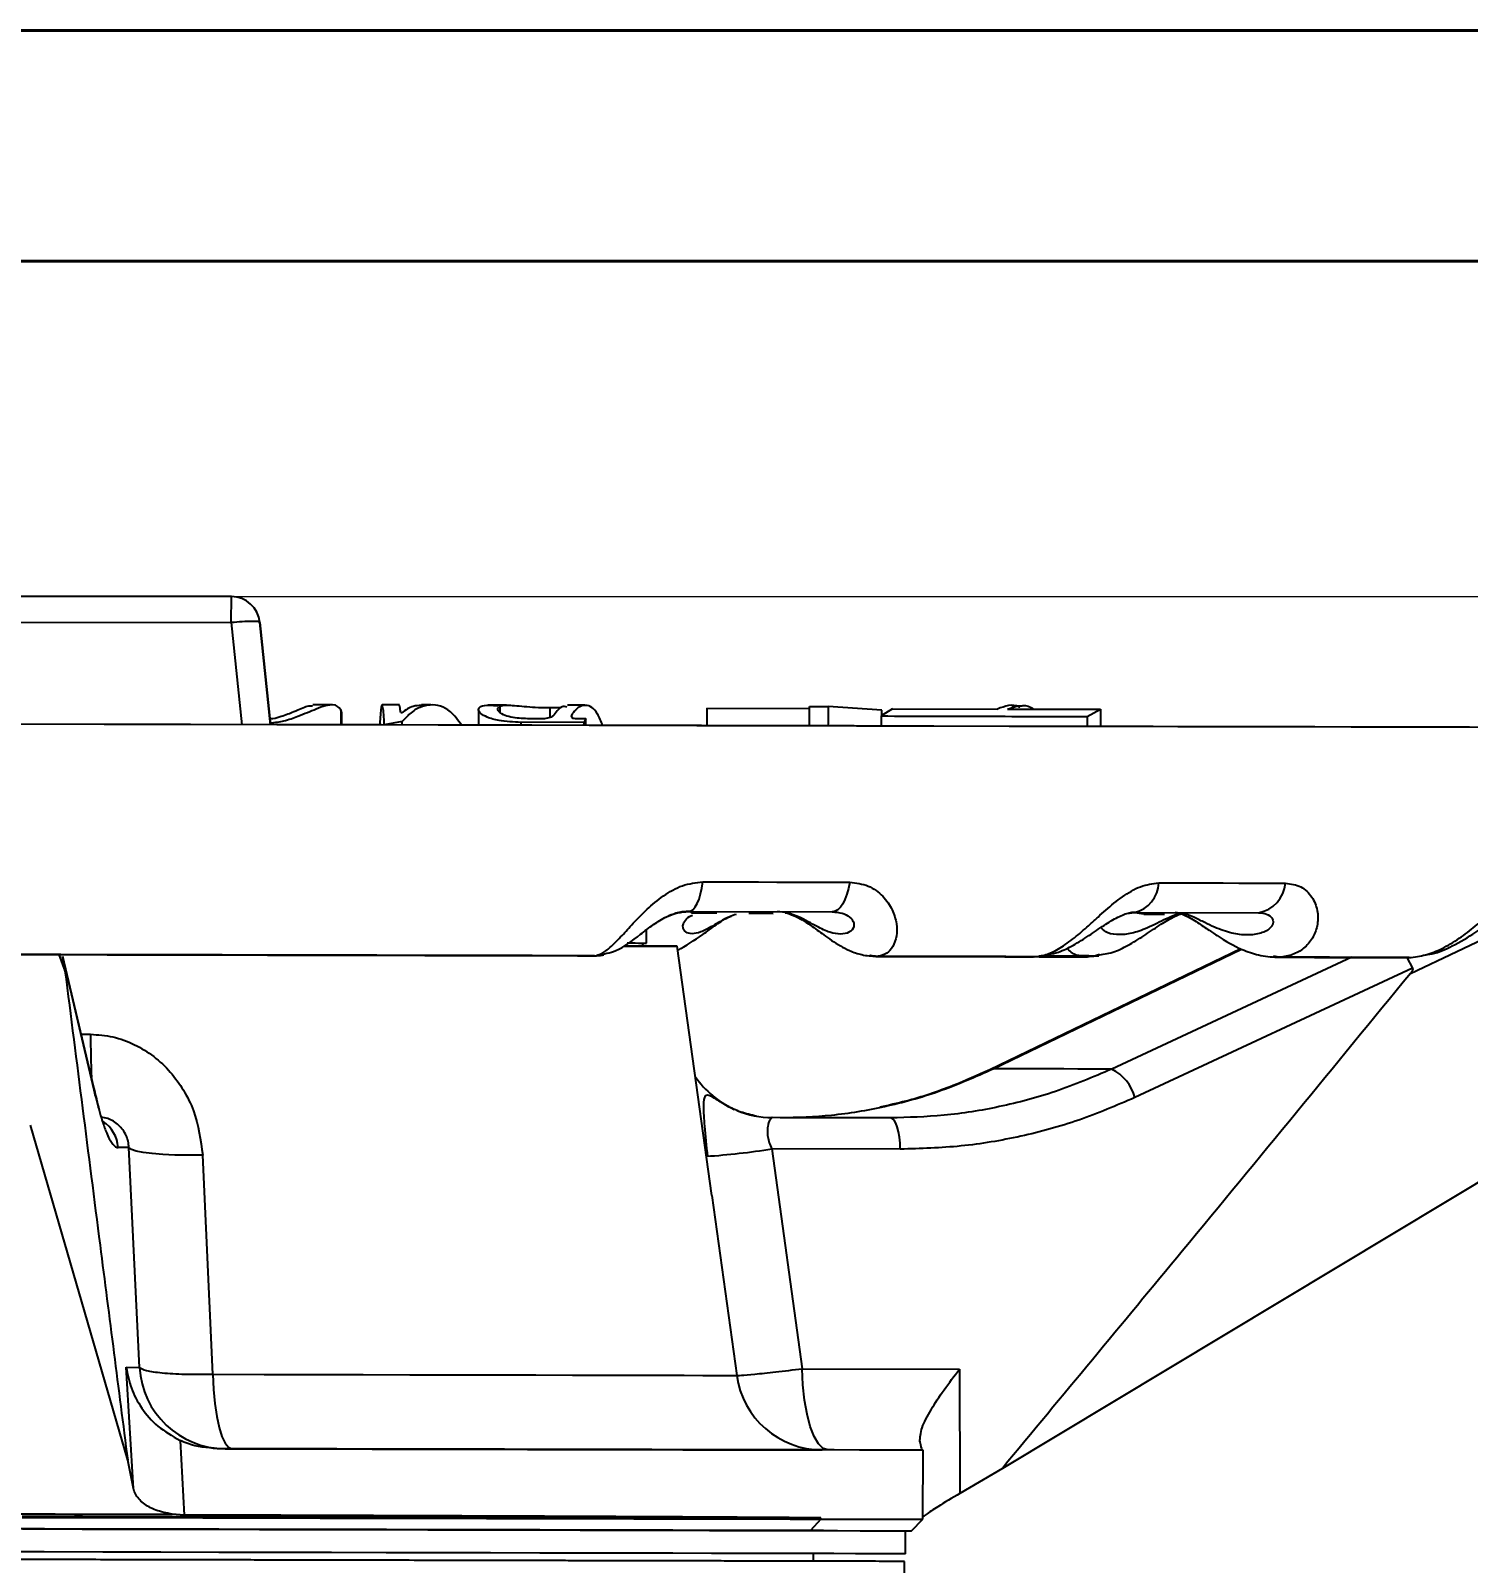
# Model space of a CAD drawing. Header units: millimetres. Extents: x 2344 to 4024, y 1094 to 2282.
# Drawn here: x 2893 to 3017.8, y 2148.7 to 2281.7 of the extents above; entities that cross this region are included whole.
import ezdxf

# ---------------------------------------------------------------- set-up
doc = ezdxf.new("R2010")
doc.units = ezdxf.units.MM
doc.layers.add('AM_5', color=3, linetype='Continuous', lineweight=25)
doc.layers.add('粗实线', color=7, linetype='Continuous', lineweight=40)
doc.styles.add('SLDTEXTSTYLE1', font='txt.shx', dxfattribs={"width": 0.7, "bigfont": 'gbcbig.shx'})
doc.dimstyles.new('SLDDIMSTYLE12$0', dxfattribs={"dimtxt": 12, "dimasz": 10, "dimexe": 0, "dimexo": 0.0625, "dimgap": 0.875, "dimtad": 1, "dimdec": 1, "dimlfac": 1.8, "dimrnd": 1e-09, "dimzin": 12, "dimdsep": 46, "dimtxsty": 'SLDTEXTSTYLE1', "dimcen": 0.09, "dimdle": 8.16, "dimclrd": 3, "dimclre": 3, "dimadec": 0, "dimazin": 3, "dimtfac": 1, "dimtdec": 1, "dimtofl": 0, "dimtmove": 0, "dimatfit": 3, "dimfxl": 0, "dimfrac": 2, "dimtolj": 1, "dimlwd": 5, "dimlwe": 5, "dimarcsym": 0})

# ---------------------------------------------------------------- blocks, each defined once
blk = doc.blocks.new('*D60')
at = {"layer": 'AM_5', "color": 3, "lineweight": 5, "transparency": 16777216}
blk.add_line((2910.46, 2232.61), (3090.29, 2232.61), dxfattribs=at)
at = {"layer": 'AM_5', "color": 3, "linetype": 'Continuous', "lineweight": 5, "transparency": 16777216}
for p, q in [((3090.29, 2222.61), (3090.29, 1943.87)), ((2957.46, 1933.87), (3090.29, 1933.87))]:
    blk.add_line(p, q, dxfattribs=at)
at = {"layer": 'AM_5', "color": 3, "transparency": 16777216}
for points in [[(3088.63, 2222.61), (3091.96, 2222.61), (3090.29, 2232.61)], [(3088.63, 1943.87), (3091.96, 1943.87), (3090.29, 1933.87)]]:
    blk.add_solid(points, dxfattribs=at)
at = {"layer": 'Defpoints', "color": 0, "transparency": 16777216}
for p in [(2910.4, 2232.61), (2957.4, 1933.87), (3090.29, 1933.87)]:
    blk.add_point(p, dxfattribs=at)
at = {"layer": 'AM_5', "color": 0, "transparency": 16777216, "insert": (3083.42, 2083.24), "char_height": 12, "attachment_point": 5, "rotation": 90, "style": 'SLDTEXTSTYLE1'}
blk.add_mtext('\\A1;300', dxfattribs=at)

msp = doc.modelspace()

# ---------------------------------------------------------------- linework, layer by layer
at = {"color": 7, "linetype": 'Continuous', "lineweight": 25}
for p, q in [((2910.4, 2232.61), (2877.425, 2232.681)), ((2877.425, 2232.681), (2910.4, 2232.611)), ((2910.395, 2230.349), (2910.4, 2232.61)), ((2910.4, 2232.611), (2910.4, 2232.61)), ((2877.42, 2230.42), (2910.395, 2230.349)), ((2910.395, 2230.349), (2911.298, 2221.488)), ((2913.786, 2221.483), (2912.882, 2230.364)), ((2912.882, 2230.364), (2913.787, 2221.483)), ((2912.882, 2230.364), (2912.882, 2230.364)), ((2919.192, 2223.218), (2917.473, 2223.222)), ((2919.904, 2222.788), (2919.902, 2221.472)), ((2924.998, 2223.206), (2923.498, 2223.209)), ((2925.196, 2222.531), (2925.099, 2222.531)), ((2927.73, 2223.2), (2926.913, 2223.201)), ((2931.845, 2222.788), (2931.842, 2221.444)), ((2934.284, 2223.186), (2932.693, 2223.189)), ((2933.715, 2223.095), (2933.714, 2222.544)), ((2938.043, 2222.972), (2938.042, 2222.103)), ((2938.043, 2222.972), (2939.031, 2222.969)), ((2941.092, 2223.171), (2939.568, 2223.174)), ((2939.948, 2222.162), (2939.949, 2222.358)), ((2951.682, 2222.918), (2951.679, 2221.404)), ((2951.682, 2222.918), (2960.592, 2222.903)), ((2960.589, 2221.383), (2960.593, 2223.066)), ((2960.593, 2223.066), (2962.204, 2223.063)), ((2962.204, 2223.063), (2962.2, 2221.38)), ((2966.883, 2222.737), (2962.204, 2223.063)), ((2967.782, 2222.871), (2966.82, 2222.247)), ((2966.882, 2222.287), (2966.883, 2222.737)), ((2967.782, 2222.871), (2976.911, 2222.848)), ((2977.794, 2222.845), (2985.867, 2222.825)), ((2979.041, 2223.09), (2978.143, 2223.092)), ((2984.693, 2222.194), (2985.867, 2222.825)), ((2985.867, 2222.825), (2985.864, 2221.329)), ((2923.444, 2221.464), (2919.524, 2221.472)), ((2919.987, 2221.471), (2919.988, 2222.011)), ((2925.241, 2221.764), (2923.678, 2221.487)), ((2923.678, 2221.462), (2923.678, 2221.487)), ((2925.24, 2221.458), (2925.241, 2221.764)), ((2931.877, 2221.446), (2928.35, 2221.454)), ((2935.561, 2221.436), (2935.562, 2221.691)), ((2941.014, 2221.716), (2935.562, 2221.691)), ((2937.349, 2221.999), (2936.295, 2222.002)), ((2940.599, 2222.017), (2941.174, 2222.024)), ((2941.013, 2221.425), (2941.014, 2221.716)), ((2941.174, 2222.024), (2941.014, 2221.716)), ((2941.173, 2221.424), (2941.174, 2222.024)), ((2966.82, 2222.247), (2966.818, 2221.37)), ((2984.693, 2222.194), (2984.691, 2221.332)), ((2950.102, 2205.27), (2949.891, 2205.27)), ((2950.233, 2205.27), (2949.895, 2205.27)), ((2950.102, 2205.27), (2962.563, 2205.243)), ((2950.4, 2205.122), (2950.194, 2205.299)), ((2952.545, 2205.118), (2950.4, 2205.122)), ((2955.31, 2205.113), (2957.424, 2205.108)), ((2988.145, 2205.095), (2988.808, 2205.187)), ((2989.604, 2205.04), (2988.636, 2205.189)), ((2988.808, 2205.187), (2999.573, 2205.164)), ((2989.604, 2205.04), (2991.409, 2205.036)), ((2946.44, 2202.533), (2946.442, 2203.682)), ((3012.761, 2199.882), (3021.681, 2204.119)), ((2895.43, 2201.523), (2895.952, 2200.131)), ((2895.909, 2200.601), (2895.735, 2201.359)), ((2898.47, 2189.999), (2895.776, 2201.354)), ((2942.004, 2201.432), (2942.731, 2201.506)), ((2952.108, 2180.609), (2949.113, 2202.257)), ((2965.822, 2201.456), (2966.566, 2201.381)), ((2966.466, 2201.373), (2966.334, 2201.404)), ((2966.354, 2201.371), (2969.996, 2201.363)), ((2998.037, 2202.039), (2976.241, 2191.538)), ((2976.54, 2191.61), (2998.101, 2202.004)), ((2980.158, 2201.344), (2980.308, 2201.358)), ((2980.286, 2201.353), (2980.427, 2201.369)), ((2984.996, 2201.39), (2980.753, 2201.399)), ((2981.324, 2201.388), (2985.264, 2201.379)), ((2984.685, 2201.333), (2985.406, 2201.464)), ((2984.84, 2201.411), (2984.69, 2201.422)), ((2985.264, 2201.379), (2984.84, 2201.411)), ((2985.264, 2201.379), (2985.716, 2201.415)), ((2985.766, 2201.53), (2985.324, 2201.389)), ((3007.667, 2201.297), (2986.828, 2191.588)), ((3000.888, 2201.382), (3001.527, 2201.309)), ((3001.38, 2201.3), (3000.888, 2201.382)), ((3012.463, 2201.288), (3012.945, 2200.351)), ((2895.909, 2200.601), (2898.588, 2189.309)), ((3012.945, 2200.351), (2988.84, 2189.117)), ((2897.377, 2194.609), (2898.176, 2194.608)), ((2901.399, 2157.633), (2892.973, 2186.707)), ((2958.061, 2187.37), (2957.304, 2187.371)), ((2967.606, 2187.349), (2957.352, 2187.371)), ((2901.504, 2184.774), (2900.564, 2184.776)), ((2902.42, 2165.692), (2901.504, 2184.774)), ((2908.781, 2165.089), (2907.912, 2184.111)), ((2957.321, 2184.655), (2959.962, 2165.57)), ((2968.473, 2184.631), (2957.321, 2184.655)), ((3021.312, 2183.345), (2977.333, 2156.921)), ((2952.108, 2180.606), (2954.269, 2164.992)), ((2901.269, 2165.695), (2902.42, 2165.692)), ((2901.894, 2155.181), (2901.269, 2165.695)), ((2959.962, 2165.57), (2973.616, 2165.541)), ((2973.616, 2165.541), (2973.652, 2154.752)), ((2905.94, 2159.35), (2906.299, 2152.871)), ((2909.867, 2158.631), (2909.178, 2158.632)), ((2970.379, 2158.502), (2962.213, 2158.519)), ((2970.178, 2159.274), (2970.178, 2159.172)), ((2970.435, 2152.501), (2970.448, 2158.501)), ((2901.894, 2155.181), (2901.399, 2157.633)), ((2977.333, 2156.921), (2973.652, 2154.752)), ((2906.299, 2152.871), (2905.262, 2152.941)), ((2961.563, 2152.52), (2960.681, 2151.522)), ((2961.563, 2152.52), (2961.563, 2152.624)), ((2969.433, 2151.504), (2970.435, 2152.501)), ((2970.55, 2152.801), (2970.436, 2152.719)), ((2968.929, 2149.505), (2968.933, 2151.505)), ((2960.928, 2148.863), (2960.929, 2149.522)), ((2969.359, 2100.328), (2968.827, 2148.846))]:
    msp.add_line(p, q, dxfattribs=at)
at = {"color": 7, "linetype": 'Continuous', "lineweight": 25, "flags": 128}
for points in [[(3017.876, 2221.261), (3012.88, 2221.271), (3007.627, 2221.283), (3002.127, 2221.294), (2996.394, 2221.307), (2990.438, 2221.319), (2984.275, 2221.332), (2977.916, 2221.346), (2971.376, 2221.36), (2964.67, 2221.374), (2957.811, 2221.389), (2950.816, 2221.404), (2943.7, 2221.419), (2936.478, 2221.434), (2929.165, 2221.45), (2921.779, 2221.466), (2914.336, 2221.482), (2906.851, 2221.498), (2899.342, 2221.514), (2891.824, 2221.53)], [(2960.728, 2221.384), (2958.371, 2221.389), (2955.998, 2221.394), (2953.61, 2221.4), (2951.206, 2221.405), (2948.789, 2221.41), (2946.357, 2221.415), (2943.913, 2221.42), (2941.456, 2221.426)], [(2962.2, 2221.38), (2961.999, 2221.38), (2961.798, 2221.381), (2961.597, 2221.381), (2961.396, 2221.382), (2961.194, 2221.382), (2960.993, 2221.383), (2960.791, 2221.383), (2960.589, 2221.383)], [(2966.88, 2221.371), (2966.559, 2221.372), (2964.458, 2221.376), (2962.343, 2221.381)], [(3055.928, 2221.18), (3055.739, 2221.18), (3055.174, 2221.182), (3054.234, 2221.184), (3052.921, 2221.187), (3051.238, 2221.19), (3049.189, 2221.195), (3046.779, 2221.2), (3044.014, 2221.206), (3040.899, 2221.212), (3037.443, 2221.22), (3033.654, 2221.228), (3029.54, 2221.237), (3025.11, 2221.246), (3020.377, 2221.257), (3015.35, 2221.267), (3010.042, 2221.279), (3004.464, 2221.291), (2998.631, 2221.303), (2992.555, 2221.316), (2986.251, 2221.33), (2985.864, 2221.33)], [(2950.102, 2205.27), (2950.299, 2205.315), (2950.493, 2205.45), (2950.677, 2205.671), (2950.849, 2205.975), (2951.004, 2206.353), (2951.139, 2206.797), (2951.25, 2207.298), (2951.336, 2207.843)], [(2951.336, 2207.843), (2952.95, 2207.84), (2954.559, 2207.837), (2956.161, 2207.833), (2957.757, 2207.83), (2959.347, 2207.826), (2960.931, 2207.823), (2962.508, 2207.82), (2964.078, 2207.816)], [(2964.078, 2207.816), (2963.973, 2207.271), (2963.836, 2206.77), (2963.671, 2206.326), (2963.481, 2205.948), (2963.27, 2205.644), (2963.043, 2205.423), (2962.805, 2205.288), (2962.563, 2205.243)], [(2990.914, 2207.759), (2992.325, 2207.756), (2993.727, 2207.753), (2995.119, 2207.75), (2996.5, 2207.747), (2997.871, 2207.744), (2999.232, 2207.741), (3000.582, 2207.738), (3001.922, 2207.735)], [(2944.467, 2202.267), (2945.646, 2202.264), (2947.025, 2202.261), (2948.061, 2202.259), (2948.747, 2202.257), (2949.08, 2202.257), (2949.056, 2202.257), (2948.676, 2202.258), (2947.942, 2202.259), (2946.86, 2202.261), (2945.436, 2202.264), (2944.512, 2202.266)], [(2969.996, 2201.363), (2971.273, 2201.36), (2972.544, 2201.357), (2973.809, 2201.355), (2975.067, 2201.352), (2976.318, 2201.349), (2977.563, 2201.347), (2978.802, 2201.344), (2980.034, 2201.341)], [(2980.53, 2201.342), (2981.446, 2201.34), (2983.095, 2201.336), (2984.731, 2201.333)], [(3001.174, 2201.296), (3001.83, 2201.295), (3002.483, 2201.294), (3003.133, 2201.292), (3003.779, 2201.291), (3004.422, 2201.289), (3005.063, 2201.288), (3005.699, 2201.287), (3006.333, 2201.285)], [(3006.333, 2201.285), (3007.113, 2201.284), (3007.888, 2201.282), (3008.658, 2201.28), (3009.423, 2201.279), (3010.182, 2201.277), (3010.937, 2201.275), (3011.686, 2201.274), (3012.429, 2201.272)], [(2976.242, 2191.539), (2976.325, 2191.583), (2976.54, 2191.61)], [(2986.828, 2191.588), (2985.978, 2191.589), (2985, 2191.592), (2983.896, 2191.594), (2982.667, 2191.597), (2981.315, 2191.599), (2979.842, 2191.603), (2978.249, 2191.606), (2976.54, 2191.61)], [(2898.588, 2189.309), (2898.522, 2189.813), (2898.469, 2190)], [(2968.473, 2184.631), (2968.449, 2185.17), (2968.394, 2185.683), (2968.312, 2186.153), (2968.204, 2186.562), (2968.074, 2186.897), (2967.928, 2187.145), (2967.77, 2187.297), (2967.606, 2187.349)], [(2907.912, 2184.111), (2906.67, 2184.103), (2905.504, 2184.124), (2904.442, 2184.173), (2903.512, 2184.248), (2902.736, 2184.349), (2902.133, 2184.472), (2901.719, 2184.615), (2901.504, 2184.774)], [(2908.781, 2165.089), (2908.847, 2163.784), (2908.965, 2162.554), (2909.131, 2161.438), (2909.339, 2160.471), (2909.583, 2159.686), (2909.856, 2159.106), (2910.148, 2158.75), (2910.45, 2158.629)], [(2908.781, 2165.089), (2913.253, 2165.08), (2917.614, 2165.07), (2921.838, 2165.061), (2925.897, 2165.053), (2929.767, 2165.044), (2933.424, 2165.037), (2936.845, 2165.029), (2940.009, 2165.023), (2942.895, 2165.016), (2945.487, 2165.011), (2947.767, 2165.006), (2949.722, 2165.002), (2951.34, 2164.998), (2952.611, 2164.996), (2953.526, 2164.994), (2954.079, 2164.993), (2954.269, 2164.992)], [(2962.213, 2158.519), (2961.788, 2158.653), (2961.378, 2159.049), (2960.998, 2159.693), (2960.662, 2160.561), (2960.381, 2161.623), (2960.167, 2162.842), (2960.025, 2164.173), (2959.962, 2165.57)], [(2970.379, 2158.502), (2970.418, 2158.501), (2970.073, 2158.502), (2969.348, 2158.504), (2968.245, 2158.506), (2966.77, 2158.509), (2964.931, 2158.513), (2962.738, 2158.518), (2960.2, 2158.523), (2957.332, 2158.529), (2954.148, 2158.536), (2950.663, 2158.543), (2946.897, 2158.551), (2942.868, 2158.56), (2938.597, 2158.569), (2934.106, 2158.579), (2929.417, 2158.589), (2924.555, 2158.599), (2919.543, 2158.61), (2914.409, 2158.621), (2909.178, 2158.632)], [(2891.694, 2152.97), (2893.392, 2152.966), (2895.092, 2152.962), (2896.791, 2152.959), (2898.49, 2152.955), (2900.188, 2152.951), (2901.883, 2152.948), (2903.574, 2152.944), (2905.262, 2152.941)], [(2892.229, 2152.668), (2897.478, 2152.657), (2902.718, 2152.646), (2907.921, 2152.635), (2913.065, 2152.624), (2918.122, 2152.613), (2923.069, 2152.602), (2927.882, 2152.592), (2932.536, 2152.582), (2937.009, 2152.573), (2941.28, 2152.563), (2945.327, 2152.555), (2949.131, 2152.547), (2952.674, 2152.539), (2955.937, 2152.532), (2958.905, 2152.526), (2961.563, 2152.52)], [(2892.23, 2152.772), (2897.479, 2152.76), (2902.718, 2152.749), (2907.922, 2152.738), (2913.065, 2152.727), (2918.122, 2152.716), (2923.069, 2152.706), (2927.882, 2152.695), (2932.536, 2152.685), (2937.01, 2152.676), (2941.28, 2152.667), (2945.328, 2152.658), (2949.132, 2152.65), (2952.674, 2152.643), (2955.937, 2152.636), (2958.905, 2152.629), (2961.563, 2152.624)], [(2961.563, 2152.52), (2963.925, 2152.515), (2965.937, 2152.511), (2967.586, 2152.507), (2968.866, 2152.505), (2969.77, 2152.503), (2970.293, 2152.502), (2970.435, 2152.501)], [(2961.806, 2151.52), (2960.514, 2151.522), (2958.003, 2151.528), (2955.193, 2151.534), (2952.098, 2151.54), (2948.734, 2151.548), (2945.115, 2151.555), (2941.26, 2151.563), (2937.186, 2151.572), (2932.913, 2151.581), (2928.462, 2151.591), (2923.853, 2151.601), (2919.109, 2151.611), (2914.252, 2151.621), (2909.306, 2151.632), (2904.293, 2151.642), (2899.238, 2151.653), (2894.165, 2151.664), (2889.098, 2151.675)], [(2892.271, 2151.668), (2897.449, 2151.657), (2902.619, 2151.646), (2907.753, 2151.635), (2912.828, 2151.624), (2917.818, 2151.614), (2922.699, 2151.603), (2927.447, 2151.593), (2932.04, 2151.583), (2936.453, 2151.574), (2940.667, 2151.565), (2944.661, 2151.556), (2948.414, 2151.548), (2951.909, 2151.541), (2955.129, 2151.534), (2958.057, 2151.528), (2960.681, 2151.522)], [(2960.681, 2151.522), (2963.011, 2151.517), (2964.995, 2151.513), (2966.623, 2151.509), (2967.885, 2151.507), (2968.777, 2151.505), (2969.292, 2151.504), (2969.433, 2151.504)], [(2968.929, 2149.505), (2968.754, 2149.505), (2968.229, 2149.506), (2967.358, 2149.508), (2966.144, 2149.51), (2964.592, 2149.514), (2962.711, 2149.518), (2960.51, 2149.522), (2957.998, 2149.528), (2955.189, 2149.534), (2952.094, 2149.54), (2948.729, 2149.548), (2945.111, 2149.555), (2941.255, 2149.563), (2937.182, 2149.572), (2932.909, 2149.581), (2928.458, 2149.591), (2923.849, 2149.601), (2919.105, 2149.611), (2914.248, 2149.621), (2909.301, 2149.632), (2904.289, 2149.642), (2899.234, 2149.653), (2894.16, 2149.664), (2889.093, 2149.675)]]:
    msp.add_lwpolyline(points, dxfattribs=at)
at = {"color": 7, "linetype": 'Continuous', "lineweight": 25}
for centre, radius, start, end in [((2910.395, 2230.111), 2.5, 5.81493, 89.87751), ((2910.395, 2230.11), 2.5, 5.81493, 89.87751), ((2988.153, 2207.872), 2.763, 283.71071, 357.65791), ((2999.054, 2207.997), 2.88, 280.39224, 354.78917), ((3029.648, 2195.053), 131.473, 180.19425, 181.82618), ((2957.437, 2195.518), 8.163, 214.11019, 245.44357), ((2985.108, 2188.133), 3.86, 14.77003, 63.52904), ((2957.372, 2195.392), 8.02, 247.49374, 269.8614), ((2897.676, 2184.609), 2.892, 3.30335, 56.85343), ((2947.197, 2249.286), 65.419, 273.89088, 278.90272), ((2909.894, 2166.117), 7.486, 183.24837, 269.79193), ((2961.698, 2166.02), 7.5, 187.87748, 269.87749)]:
    msp.add_arc(centre, radius, start, end, dxfattribs=at)
for points in [[(2912.882, 2230.364), (2912.842, 2230.391), (2912.762, 2230.445), (2912.186, 2230.465), (2911.367, 2230.437), (2910.719, 2230.378), (2910.395, 2230.349)], [(2963.915, 2187.357), (2963.069, 2187.359), (2961.379, 2187.363), (2959.167, 2187.367), (2958.061, 2187.37)], [(2967.606, 2187.349), (2967.131, 2187.35), (2966.18, 2187.352), (2964.67, 2187.355), (2963.915, 2187.357)], [(2968.827, 2148.846), (2968.706, 2148.846), (2968.464, 2148.847), (2966.514, 2148.851), (2963.438, 2148.858), (2959.174, 2148.867), (2953.826, 2148.878), (2947.478, 2148.892), (2940.238, 2148.907), (2932.233, 2148.924), (2923.597, 2148.943), (2914.479, 2148.962), (2905.036, 2148.982), (2895.428, 2149.003), (2885.82, 2149.023), (2876.376, 2149.043), (2867.258, 2149.063), (2858.623, 2149.081), (2850.617, 2149.099), (2843.378, 2149.114), (2837.029, 2149.128), (2831.681, 2149.139), (2827.417, 2149.148), (2824.341, 2149.155), (2822.391, 2149.159), (2822.149, 2149.16), (2822.028, 2149.16)], [(2895.428, 2149.003), (2892.57, 2149.009), (2886.854, 2149.021), (2878.427, 2149.039), (2870.29, 2149.057), (2862.584, 2149.073), (2855.44, 2149.088), (2848.98, 2149.102), (2843.314, 2149.114), (2838.542, 2149.125), (2834.737, 2149.133), (2831.992, 2149.139), (2830.252, 2149.142), (2830.036, 2149.143), (2829.928, 2149.143)], [(2960.928, 2148.863), (2960.819, 2148.863), (2960.603, 2148.864), (2958.863, 2148.867), (2956.118, 2148.873), (2952.313, 2148.881), (2947.541, 2148.891), (2941.875, 2148.904), (2935.416, 2148.917), (2928.271, 2148.933), (2920.565, 2148.949), (2912.429, 2148.966), (2904.002, 2148.984), (2898.286, 2148.997), (2895.428, 2149.003)]]:
    msp.add_open_spline(points, degree=3, dxfattribs=at)
for points, knots in [([(2913.733, 2222.013), (2913.826, 2222.02), (2914.183, 2222.046), (2914.943, 2222.279), (2916.012, 2222.696), (2917.003, 2223.156), (2917.321, 2223.141), (2917.455, 2223.135)], [0, 0, 0, 0, 0.0437633, 0.1679338, 0.4021795, 0.7473798, 1, 1, 1, 1]), ([(2919.904, 2222.788), (2919.725, 2222.995), (2919.373, 2223.4), (2917.967, 2222.951), (2916.461, 2222.284), (2915.04, 2221.778), (2914.169, 2221.662), (2913.774, 2221.609)], [0, 0, 0, 0, 0.2863119, 0.55953071, 0.76733828, 0.89433721, 1, 1, 1, 1]), ([(2919.972, 2222.011), (2919.976, 2222.036), (2920.034, 2222.394), (2919.967, 2222.598), (2919.904, 2222.788)], [0, 0, 0, 0, 0.0704321, 1, 1, 1, 1]), ([(2923.678, 2221.487), (2923.66, 2221.803), (2923.623, 2222.443), (2923.542, 2223.195), (2923.454, 2223.313), (2923.369, 2222.719), (2923.318, 2222.146), (2923.291, 2221.617), (2923.283, 2221.463)], [0, 0, 0, 0, 0.15351513, 0.31151055, 0.62183079, 0.77597192, 0.93465022, 1, 1, 1, 1]), ([(2925.099, 2222.531), (2925.078, 2222.726), (2925.038, 2223.109), (2924.996, 2223.166), (2924.975, 2223.194)], [0, 0, 0, 0, 0.510119, 1, 1, 1, 1]), ([(2926.881, 2223.158), (2926.648, 2223.151), (2926.074, 2223.134), (2925.523, 2222.755), (2925.196, 2222.531)], [0, 0, 0, 0, 0.4066547, 1, 1, 1, 1]), ([(2930.395, 2221.447), (2930.075, 2221.878), (2929.247, 2222.992), (2927.956, 2223.309), (2926.775, 2223.047), (2925.952, 2222.547), (2925.459, 2222.004), (2925.241, 2221.764)], [0, 0, 0, 0, 0.2053841, 0.5315458, 0.6962645, 0.8657186, 1, 1, 1, 1]), ([(2935.562, 2221.691), (2934.894, 2221.72), (2933.793, 2221.767), (2932.612, 2222.11), (2931.989, 2222.464), (2931.761, 2222.841), (2931.938, 2222.994), (2932.038, 2223.08)], [0, 0, 0, 0, 0.2904242, 0.4791568, 0.6380876, 0.7972637, 1, 1, 1, 1]), ([(2932.038, 2223.08), (2932.239, 2223.138), (2932.547, 2223.228), (2933.29, 2223.155), (2933.547, 2223.129)], [0, 0, 0, 0, 0.6542152, 1, 1, 1, 1]), ([(2936.295, 2222.002), (2935.8, 2222.02), (2934.998, 2222.047), (2934.109, 2222.282), (2933.625, 2222.569), (2933.446, 2222.891), (2933.621, 2223.024), (2933.715, 2223.095)], [0, 0, 0, 0, 0.2599336, 0.4215944, 0.584063, 0.7764561, 1, 1, 1, 1]), ([(2933.715, 2223.095), (2933.882, 2223.14), (2934.154, 2223.213), (2934.936, 2223.152), (2935.815, 2223.074), (2936.836, 2222.996), (2937.59, 2222.975), (2938, 2222.972), (2938.043, 2222.972)], [0, 0, 0, 0, 0.2685044, 0.4379066, 0.6082478, 0.7778738, 0.976771, 1, 1, 1, 1]), ([(2938.419, 2222.353), (2938.373, 2222.297), (2938.301, 2222.211), (2938.07, 2222.106), (2937.838, 2222.043), (2937.589, 2222.003), (2937.423, 2222), (2937.349, 2221.999)], [0, 0, 0, 0, 0.3057608, 0.4723517, 0.637981, 0.8377325, 1, 1, 1, 1]), ([(2939.532, 2223.016), (2939.391, 2223.055), (2939.01, 2223.159), (2938.647, 2222.664), (2938.419, 2222.353)], [0, 0, 0, 0, 0.3704922, 1, 1, 1, 1]), ([(2939.949, 2222.358), (2939.924, 2222.309), (2939.885, 2222.232), (2939.933, 2222.128), (2940.051, 2222.063), (2940.279, 2222.02), (2940.476, 2222.018), (2940.599, 2222.017)], [0, 0, 0, 0, 0.2742213, 0.4218346, 0.5710505, 0.7336104, 1, 1, 1, 1]), ([(2942.631, 2221.421), (2942.485, 2221.781), (2942.051, 2222.855), (2941.167, 2223.345), (2940.403, 2222.991), (2940.014, 2222.449), (2939.949, 2222.358)], [0, 0, 0, 0, 0.1864973, 0.5560674, 0.9256862, 1, 1, 1, 1]), ([(2978.882, 2222.976), (2978.855, 2222.991), (2978.224, 2223.351), (2977.553, 2223.094), (2976.911, 2222.848)], [0, 0, 0, 0, 0.0420292, 1, 1, 1, 1]), ([(2977.794, 2222.845), (2978.484, 2223.084), (2979.265, 2223.353), (2979.995, 2222.893), (2980.08, 2222.84)], [0, 0, 0, 0, 0.8829321, 1, 1, 1, 1]), ([(2966.82, 2222.247), (2969.884, 2222.238), (2976.026, 2222.221), (2981.8, 2222.203), (2984.693, 2222.194)], [0, 0, 0, 0, 0.498853, 1, 1, 1, 1]), ([(2942.004, 2201.432), (2942.215, 2201.494), (2942.626, 2201.616), (2943.398, 2202.237), (2944.262, 2203.119), (2945.281, 2204.242), (2946.459, 2205.47), (2947.874, 2206.664), (2949.535, 2207.636), (2950.736, 2207.774), (2951.336, 2207.843)], [0, 0, 0, 0, 0.1279379, 0.24972, 0.3803197, 0.4997335, 0.6244222, 0.7495462, 0.8749776, 1, 1, 1, 1]), ([(2964.078, 2207.816), (2964.635, 2207.745), (2965.753, 2207.604), (2967.022, 2206.632), (2967.832, 2205.438), (2968.189, 2204.208), (2968.181, 2203.082), (2967.863, 2202.196), (2967.315, 2201.57), (2966.82, 2201.445), (2966.566, 2201.381)], [0, 0, 0, 0, 0.12462515, 0.249715, 0.37492122, 0.49974255, 0.61927679, 0.75001403, 0.87189027, 1, 1, 1, 1]), ([(2980.286, 2201.353), (2980.645, 2201.418), (2981.345, 2201.545), (2982.51, 2202.169), (2983.515, 2202.914), (2984.35, 2203.626), (2984.979, 2204.189), (2985.627, 2204.78), (2986.54, 2205.599), (2987.743, 2206.586), (2989.32, 2207.552), (2990.383, 2207.69), (2990.914, 2207.759)], [0, 0, 0, 0, 0.12794144, 0.24963358, 0.38016775, 0.44121021, 0.49970945, 0.56357405, 0.62456998, 0.74964196, 0.87502185, 1, 1, 1, 1]), ([(3001.922, 2207.735), (3002.388, 2207.668), (3003.085, 2207.568), (3003.787, 2207.033), (3004.205, 2206.545), (3004.507, 2205.976), (3004.684, 2205.377), (3004.748, 2204.757), (3004.687, 2203.969), (3004.431, 2203.227), (3004.012, 2202.587), (3003.489, 2202.035), (3002.686, 2201.508), (3001.92, 2201.377), (3001.527, 2201.309)], [0, 0, 0, 0, 0.1244795, 0.1858912, 0.249872, 0.3110952, 0.3752088, 0.436224, 0.5001105, 0.6195221, 0.6833857, 0.7502835, 0.8719702, 1, 1, 1, 1]), ([(3012.829, 2201.287), (3013.31, 2201.356), (3014.246, 2201.49), (3015.719, 2202.121), (3016.926, 2202.867), (3017.879, 2203.578), (3018.572, 2204.14), (3019.258, 2204.728), (3020.186, 2205.544), (3021.33, 2206.524), (3022.714, 2207.483), (3023.567, 2207.62), (3023.993, 2207.688)], [0, 0, 0, 0, 0.12801232, 0.24964837, 0.38015983, 0.44120352, 0.49971387, 0.56357251, 0.62457566, 0.74964179, 0.87501679, 1, 1, 1, 1]), ([(2942.175, 2201.501), (2942.718, 2201.586), (2944.015, 2201.79), (2945.488, 2202.966), (2946.975, 2204.108), (2948.127, 2204.829), (2949.282, 2205.276), (2949.951, 2205.297), (2950.285, 2205.308)], [0, 0, 0, 0, 0.21651, 0.5165419, 0.6570432, 0.7800658, 0.8904523, 1, 1, 1, 1]), ([(2948.025, 2204.717), (2948.094, 2204.754), (2948.427, 2204.932), (2949.165, 2205.199), (2949.789, 2205.246), (2950.102, 2205.27)], [0, 0, 0, 0, 0.1146699, 0.5571038, 1, 1, 1, 1]), ([(2954.237, 2205.023), (2954.037, 2204.958), (2953.538, 2204.796), (2952.819, 2204.389), (2951.937, 2203.869), (2951.124, 2203.442), (2950.373, 2203.287), (2949.798, 2203.441), (2949.532, 2203.873), (2949.704, 2204.398), (2950.005, 2204.777), (2950.344, 2204.919), (2950.441, 2204.959)], [0, 0, 0, 0, 0.048877, 0.1220733, 0.2021553, 0.3553953, 0.5091194, 0.6628416, 0.8162433, 0.8929299, 0.9694545, 1, 1, 1, 1]), ([(2962.563, 2205.243), (2962.859, 2205.219), (2963.453, 2205.17), (2964.111, 2204.81), (2964.446, 2204.368), (2964.477, 2203.838), (2964.061, 2203.414), (2963.307, 2203.257), (2962.388, 2203.414), (2961.451, 2203.842), (2960.494, 2204.38), (2959.641, 2204.825), (2958.703, 2205.181), (2958.086, 2205.229), (2957.776, 2205.253)], [0, 0, 0, 0, 0.0625764, 0.1252848, 0.1848997, 0.2501233, 0.3749307, 0.5001323, 0.6253324, 0.7502715, 0.8127295, 0.8750555, 0.937394, 1, 1, 1, 1]), ([(2958.488, 2205.165), (2958.726, 2205.095), (2959.196, 2204.956), (2959.957, 2204.552), (2960.859, 2203.963), (2961.688, 2203.34), (2962.756, 2202.576), (2963.866, 2201.926), (2965.194, 2201.456), (2965.972, 2201.4), (2966.391, 2201.371)], [0, 0, 0, 0, 0.0889663, 0.1751205, 0.2608238, 0.4140952, 0.5091872, 0.7133094, 0.8458673, 1, 1, 1, 1]), ([(2980.496, 2201.433), (2981.068, 2201.5), (2982.084, 2201.619), (2983.508, 2202.33), (2984.812, 2203.139), (2986.096, 2204.038), (2987.158, 2204.695), (2987.889, 2205.024), (2988.53, 2205.232), (2988.884, 2205.228), (2989.12, 2205.225)], [0, 0, 0, 0, 0.1931622, 0.3431372, 0.4976624, 0.6438486, 0.7721107, 0.8302316, 0.8868982, 1, 1, 1, 1]), ([(2985.597, 2201.499), (2986.041, 2201.553), (2986.937, 2201.661), (2988.258, 2202.32), (2989.588, 2203.126), (2990.892, 2204.036), (2991.945, 2204.683), (2992.576, 2204.984), (2992.789, 2205.05), (2992.849, 2205.068)], [0, 0, 0, 0, 0.1816427, 0.3672701, 0.5589206, 0.7404903, 0.89985, 0.9720444, 1, 1, 1, 1]), ([(2992.933, 2205.096), (2992.851, 2205.086), (2992.493, 2205.045), (2991.795, 2204.745), (2990.911, 2204.315), (2989.844, 2203.784), (2988.692, 2203.361), (2987.511, 2203.213), (2986.465, 2203.336), (2986.066, 2203.703), (2985.88, 2203.874)], [0, 0, 0, 0, 0.0271102, 0.1179757, 0.2043592, 0.2988689, 0.479717, 0.6611364, 0.8425534, 1, 1, 1, 1]), ([(2999.573, 2205.164), (2999.823, 2205.14), (3000.323, 2205.091), (3000.787, 2204.732), (3000.895, 2204.29), (3000.612, 2203.761), (2999.804, 2203.337), (2998.607, 2203.182), (2997.27, 2203.34), (2996.027, 2203.768), (2994.912, 2204.306), (2994.021, 2204.751), (2993.134, 2205.108), (2992.595, 2205.156), (2992.324, 2205.18)], [0, 0, 0, 0, 0.0625764, 0.1252848, 0.1848997, 0.2501233, 0.3749307, 0.5001323, 0.6253324, 0.7502715, 0.8127295, 0.8750555, 0.937394, 1, 1, 1, 1]), ([(2992.341, 2205.18), (2992.441, 2205.171), (2992.631, 2205.155), (2993.059, 2205.009), (2993.579, 2204.752), (2994.288, 2204.325), (2995.105, 2203.766), (2996.418, 2202.872), (2997.878, 2202.031), (2999.647, 2201.409), (3000.665, 2201.335), (3001.207, 2201.296)], [0, 0, 0, 0, 0.0777037, 0.1483677, 0.214032, 0.2764184, 0.3843681, 0.4692883, 0.6935309, 0.8367965, 1, 1, 1, 1]), ([(3013.831, 2201.48), (3014.108, 2201.511), (3014.967, 2201.605), (3016.532, 2202.302), (3018.024, 2203.184), (3019.26, 2204.026), (3020.011, 2204.532), (3020.631, 2204.894), (3021.057, 2205.093), (3021.397, 2205.189), (3021.517, 2205.167), (3021.579, 2205.156)], [0, 0, 0, 0, 0.0899247, 0.2789122, 0.5096722, 0.5968017, 0.7160872, 0.7813852, 0.8495991, 0.9218501, 1, 1, 1, 1]), ([(2949.163, 2201.896), (2949.865, 2202.318), (2950.907, 2202.943), (2952.412, 2204.082), (2953.287, 2204.686), (2953.739, 2204.847), (2953.789, 2204.864)], [0, 0, 0, 0, 0.5112128, 0.7576418, 0.9734468, 1, 1, 1, 1]), ([(2944.771, 2202.537), (2945.242, 2202.536), (2946.23, 2202.534), (2946.368, 2202.534), (2946.44, 2202.533)], [0, 0, 0, 0, 0.4764157, 1, 1, 1, 1]), ([(2946.199, 2202.263), (2946.159, 2202.299), (2946.098, 2202.354), (2946.102, 2202.489), (2946.103, 2202.534)], [0, 0, 0, 0, 0.6617391, 1, 1, 1, 1]), ([(2890.513, 2201.541), (2894.926, 2201.531), (2903.708, 2201.513), (2916.766, 2201.485), (2929.576, 2201.458), (2937.875, 2201.441), (2942.004, 2201.432)], [0, 0, 0, 0, 0.2537268, 0.5049693, 0.7537271, 1, 1, 1, 1]), ([(2941.93, 2201.425), (2938.718, 2201.431), (2932.283, 2201.445), (2923.117, 2201.465), (2914.556, 2201.483), (2906.61, 2201.5), (2898.611, 2201.517), (2893.258, 2201.528), (2890.581, 2201.534)], [0, 0, 0, 0, 0.1923705, 0.3854898, 0.5383578, 0.6912259, 0.8456129, 1, 1, 1, 1]), ([(2941.93, 2201.425), (2942.154, 2201.435), (2942.422, 2201.447), (2942.688, 2201.498), (2942.731, 2201.506)], [0, 0, 0, 0, 0.838527, 1, 1, 1, 1]), ([(2966.466, 2201.373), (2966.27, 2201.384), (2966.036, 2201.397), (2965.851, 2201.448), (2965.821, 2201.456)], [0, 0, 0, 0, 0.8392222, 1, 1, 1, 1]), ([(2980.158, 2201.344), (2977.925, 2201.349), (2973.453, 2201.358), (2968.797, 2201.368), (2966.466, 2201.373)], [0, 0, 0, 0, 0.4994087, 1, 1, 1, 1]), ([(2966.566, 2201.381), (2968.896, 2201.376), (2973.562, 2201.366), (2978.043, 2201.357), (2980.286, 2201.353)], [0, 0, 0, 0, 0.4994075, 1, 1, 1, 1]), ([(2980.427, 2201.369), (2980.542, 2201.375), (2980.695, 2201.384), (2980.859, 2201.416), (2980.9, 2201.424)], [0, 0, 0, 0, 0.7502436, 1, 1, 1, 1]), ([(2984.69, 2201.422), (2984.361, 2201.41), (2983.66, 2201.385), (2983.18, 2201.843), (2982.925, 2202.086)], [0, 0, 0, 0, 0.4701941, 1, 1, 1, 1]), ([(3012.661, 2201.277), (3010.849, 2201.281), (3007.221, 2201.288), (3003.329, 2201.296), (3001.381, 2201.3)], [0, 0, 0, 0, 0.499408, 1, 1, 1, 1]), ([(3001.527, 2201.309), (3003.475, 2201.306), (3007.375, 2201.298), (3011.01, 2201.29), (3012.829, 2201.287)], [0, 0, 0, 0, 0.4994067, 1, 1, 1, 1]), ([(2895.952, 2200.131), (2895.947, 2200.176), (2895.935, 2200.27), (2895.921, 2200.4), (2895.913, 2200.507), (2895.91, 2200.564), (2895.909, 2200.592), (2895.909, 2200.601)], [0, 0, 0, 0, 0.3325712, 0.6879646, 0.8313814, 0.949784, 1, 1, 1, 1]), ([(2895.952, 2200.131), (2896.966, 2192.18), (2898.777, 2177.983), (2900.598, 2163.851), (2901.399, 2157.633)], [0, 0, 0, 0, 0.5600002, 1, 1, 1, 1]), ([(3012.761, 2199.882), (3006.167, 2191.844), (2994.392, 2177.491), (2982.545, 2163.206), (2977.333, 2156.921)], [0, 0, 0, 0, 0.5600004, 1, 1, 1, 1]), ([(3012.945, 2200.351), (3012.951, 2200.331), (3012.965, 2200.286), (3012.951, 2200.188), (3012.888, 2200.045), (3012.809, 2199.944), (3012.761, 2199.882)], [0, 0, 0, 0, 0.1147934, 0.2642503, 0.5426543, 1, 1, 1, 1]), ([(2898.176, 2194.608), (2898.826, 2194.563), (2900.142, 2194.472), (2902.005, 2193.763), (2903.701, 2192.727), (2905.137, 2191.367), (2906.293, 2189.762), (2907.47, 2187.387), (2907.736, 2185.419), (2907.912, 2184.111)], [0, 0, 0, 0, 0.1235233, 0.2501507, 0.3747805, 0.5002123, 0.6235234, 0.7497125, 1, 1, 1, 1]), ([(2958.061, 2187.37), (2959.547, 2187.412), (2962.579, 2187.5), (2967.186, 2188.286), (2971.904, 2189.571), (2974.976, 2190.922), (2976.54, 2191.61)], [0, 0, 0, 0, 0.2354209, 0.48057, 0.7354347, 1, 1, 1, 1]), ([(2976.241, 2191.538), (2975.186, 2191.063), (2972.807, 2189.99), (2969.607, 2188.917), (2967.456, 2188.447), (2966.702, 2188.282)], [0, 0, 0, 0, 0.34105069, 0.76897077, 1, 1, 1, 1]), ([(2986.828, 2191.588), (2985.215, 2190.9), (2982.047, 2189.549), (2977.148, 2188.265), (2972.343, 2187.479), (2969.164, 2187.392), (2967.606, 2187.349)], [0, 0, 0, 0, 0.2645644, 0.5194287, 0.7645782, 1, 1, 1, 1]), ([(2898.914, 2188.086), (2898.886, 2188.22), (2898.799, 2188.629), (2898.602, 2189.448), (2898.47, 2189.999)], [0, 0, 0, 0, 0.3269815, 1, 1, 1, 1]), ([(2898.588, 2189.309), (2898.764, 2188.612), (2899.052, 2187.475), (2899.392, 2186.479), (2899.725, 2185.65), (2900.061, 2185.055), (2900.356, 2184.817), (2900.501, 2184.78), (2900.545, 2184.776), (2900.559, 2184.776), (2900.564, 2184.776)], [0, 0, 0, 0, 0.2501646, 0.4085572, 0.4987242, 0.7484853, 0.9263633, 0.9763214, 0.991455, 1, 1, 1, 1]), ([(2955.987, 2187.491), (2955.523, 2187.601), (2954.602, 2187.818), (2953.406, 2188.392), (2952.447, 2188.989), (2951.906, 2189.312), (2951.627, 2189.332), (2951.481, 2189.195), (2951.4, 2188.871), (2951.365, 2188.125), (2951.462, 2186.556), (2951.634, 2184.911), (2951.729, 2184.007)], [0, 0, 0, 0, 0.1033689, 0.2053754, 0.3058264, 0.4078371, 0.4617314, 0.5190392, 0.5812, 0.6494695, 0.8073596, 1, 1, 1, 1]), ([(2988.84, 2189.117), (2987.231, 2188.428), (2984.013, 2187.049), (2978.942, 2185.678), (2973.751, 2184.787), (2970.236, 2184.683), (2968.473, 2184.631)], [0, 0, 0, 0, 0.2492462, 0.4987214, 0.7485201, 1, 1, 1, 1]), ([(2901.504, 2184.774), (2901.491, 2184.952), (2901.464, 2185.3), (2901.279, 2185.835), (2900.992, 2186.318), (2900.482, 2186.869), (2899.842, 2187.299), (2899.289, 2187.371), (2899.098, 2187.396)], [0, 0, 0, 0, 0.1435708, 0.2798832, 0.4154035, 0.5545109, 0.846289, 1, 1, 1, 1]), ([(2957.352, 2187.371), (2957.283, 2187.332), (2957.145, 2187.255), (2956.967, 2186.753), (2956.922, 2186.199), (2956.96, 2185.718), (2957.087, 2185.184), (2957.242, 2184.835), (2957.321, 2184.655)], [0, 0, 0, 0, 0.2616178, 0.5161546, 0.6376198, 0.7555299, 0.8740541, 1, 1, 1, 1]), ([(2901.269, 2165.695), (2901.388, 2165.086), (2901.625, 2163.87), (2902.558, 2162.14), (2903.912, 2160.52), (2905.264, 2159.74), (2905.94, 2159.35)], [0, 0, 0, 0, 0.2505541, 0.5002593, 0.7500544, 1, 1, 1, 1]), ([(2902.42, 2165.692), (2902.572, 2165.597), (2902.877, 2165.407), (2904.308, 2165.204), (2906.295, 2165.081), (2907.951, 2165.086), (2908.781, 2165.089)], [0, 0, 0, 0, 0.24870503, 0.49818959, 0.74837738, 1, 1, 1, 1]), ([(2954.269, 2164.992), (2954.351, 2164.988), (2954.514, 2164.978), (2955.758, 2165.094), (2957.582, 2165.289), (2959.168, 2165.476), (2959.962, 2165.57)], [0, 0, 0, 0, 0.2503671, 0.5005248, 0.7501034, 1, 1, 1, 1]), ([(2970.168, 2159.213), (2970.193, 2159.602), (2970.244, 2160.378), (2971.111, 2161.994), (2972.231, 2163.719), (2973.154, 2164.933), (2973.616, 2165.541)], [0, 0, 0, 0, 0.2499493, 0.4997481, 0.749457, 1, 1, 1, 1]), ([(2909.178, 2158.632), (2908.306, 2158.708), (2907.189, 2158.805), (2906.164, 2159.252), (2905.94, 2159.35)], [0, 0, 0, 0, 0.7808606, 1, 1, 1, 1]), ([(2909.867, 2158.631), (2909.881, 2158.631), (2909.908, 2158.63), (2910.038, 2158.63), (2910.221, 2158.63), (2910.373, 2158.629), (2910.45, 2158.629)], [0, 0, 0, 0, 0.2501498, 0.4993714, 0.7492584, 1, 1, 1, 1]), ([(2910.45, 2158.629), (2912.717, 2158.624), (2917.302, 2158.615), (2923.952, 2158.6), (2930.43, 2158.587), (2936.586, 2158.574), (2942.292, 2158.561), (2947.402, 2158.55), (2951.82, 2158.541), (2955.466, 2158.533), (2958.285, 2158.527), (2960.251, 2158.523), (2961.455, 2158.521), (2961.607, 2158.52), (2961.682, 2158.52)], [0, 0, 0, 0, 0.07919299, 0.16015936, 0.24278284, 0.32785451, 0.41364109, 0.49999999, 0.58635361, 0.67214028, 0.75721715, 0.83983537, 0.92080432, 1, 1, 1, 1]), ([(2962.213, 2158.519), (2962.139, 2158.519), (2961.992, 2158.52), (2961.821, 2158.52), (2961.705, 2158.52), (2961.69, 2158.52), (2961.682, 2158.52)], [0, 0, 0, 0, 0.25014976, 0.49937147, 0.74925843, 1, 1, 1, 1]), ([(2970.168, 2159.213), (2970.233, 2158.915), (2970.316, 2158.533), (2970.368, 2158.507), (2970.379, 2158.502)], [0, 0, 0, 0, 0.7808444, 1, 1, 1, 1]), ([(2905.262, 2152.941), (2904.763, 2153.044), (2903.766, 2153.25), (2902.674, 2153.894), (2902.075, 2154.564), (2901.94, 2155.022), (2901.894, 2155.181)], [0, 0, 0, 0, 0.270985, 0.540835, 0.8409557, 1, 1, 1, 1]), ([(2973.652, 2154.752), (2972.974, 2154.346), (2971.804, 2153.644), (2970.896, 2153.045), (2970.604, 2152.84), (2970.55, 2152.801)], [0, 0, 0, 0, 0.5280154, 0.9113192, 1, 1, 1, 1]), ([(2961.563, 2152.624), (2960.539, 2152.631), (2958.489, 2152.646), (2954.823, 2152.67), (2950.729, 2152.694), (2946.228, 2152.718), (2941.41, 2152.741), (2936.273, 2152.764), (2930.794, 2152.787), (2924.034, 2152.813), (2915.897, 2152.842), (2909.516, 2152.861), (2906.299, 2152.871)], [0, 0, 0, 0, 0.0890091, 0.1780183, 0.2696134, 0.3612084, 0.4502175, 0.5392267, 0.6308217, 0.7224168, 0.8600381, 1, 1, 1, 1])]:
    msp.add_open_spline(points, degree=3, knots=knots, dxfattribs=at)
at = {"layer": '粗实线'}
for p, q in [((4023.788, 2281.746), (2343.788, 2281.746)), ((4003.788, 2261.746), (2443.788, 2261.746))]:
    msp.add_line(p, q, dxfattribs=at)

# ---------------------------------------------------------------- dimensions: what is measured, and where the dimension line sits
at = {"layer": 'AM_5'}
dim = msp.add_linear_dim(base=(3090.292, 1933.87), p1=(2910.4, 2232.611), p2=(2957.401, 1933.87), angle=90, text='300', dimstyle='SLDDIMSTYLE12$0', override={"dimlfac": 1, "dimpost": ''}, dxfattribs=at)
dim.commit()
dim.dimension.update_dxf_attribs({"geometry": '*D60', "text_midpoint": (3083.417, 2083.24)})

doc.saveas('drawing.dxf')
